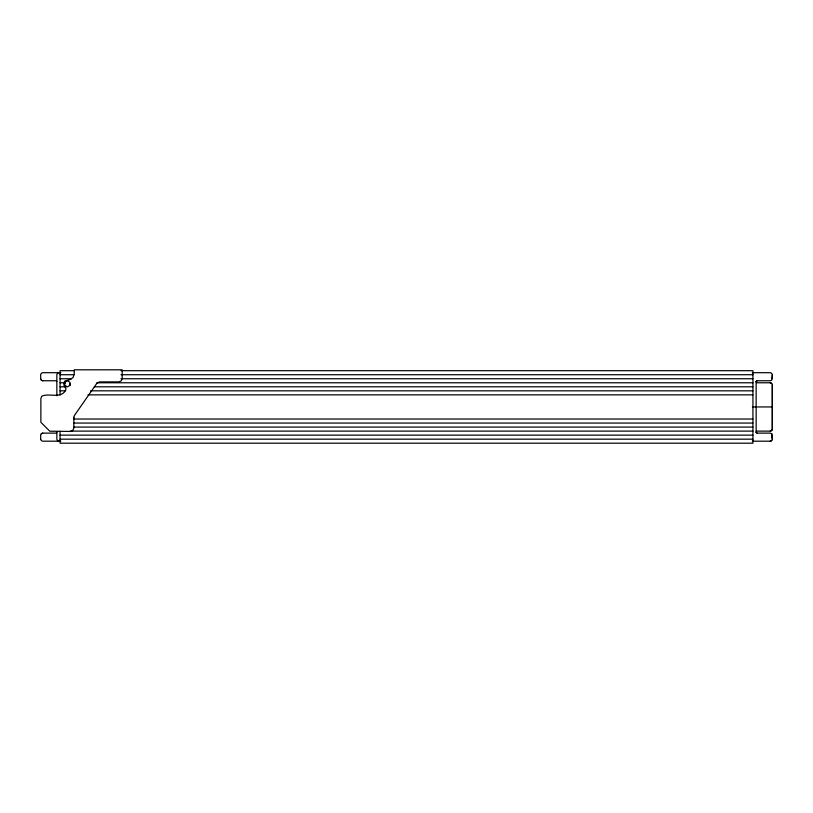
<?xml version="1.0" encoding="UTF-8"?>
<svg xmlns="http://www.w3.org/2000/svg" width="813" height="813" viewBox="0 0 813 813"><rect width="100%" height="100%" fill="white"/><g stroke="black" fill="none" stroke-linecap="round" stroke-linejoin="round"><path stroke-width="1.22" d="M64.755 383.827L64.755 382.313L67.367 380.799L69.989 382.313L69.989 385.342L67.367 386.846L64.755 385.342L64.755 382.313M69.989 385.342L69.989 383.827M752.299 441.185L770.338 441.185L771.761 440.595L772.35 439.172L771.761 433.715L770.277 433.126L756.954 433.126L756.151 432.323L756.151 381.561L756.954 380.758L770.338 380.758L771.761 380.169L772.35 374.722L771.7 373.289L770.277 372.7L752.299 372.7M56.849 432.323L56.046 433.126L42.662 433.126L41.26 433.736L40.65 435.138L40.711 439.172M756.151 431.916L756.954 431.114L770.338 431.114L771.761 430.524L772.35 429.101L772.35 384.793L771.7 383.36L770.338 382.771L756.954 382.771L756.151 381.968M756.151 381.561L757.157 380.758M41.321 433.736L42.723 433.126M58.861 372.7L57.459 373.309L56.849 374.722L56.849 395.789M770.277 431.114L771.7 430.524L772.289 429.101L772.289 384.793M770.277 441.185L771.7 440.595M74.034 370.687L60.071 370.687L60.071 395.057M120.985 370.687L752.929 370.687L752.929 443.197L60.071 443.197L60.071 431.317M60.833 372.7L42.662 372.7L41.26 373.309L40.65 374.722L40.711 378.746M60.071 374.722L74.034 374.722M120.985 374.722L752.929 374.722M60.071 378.746L71.493 378.746M120.985 378.746L752.929 378.746M40.65 378.746L41.321 380.149L42.662 380.758L56.046 380.758L56.849 381.561M60.071 382.771L65.152 382.771M96.869 382.771L752.929 382.771M60.071 386.805L66.412 386.805M94.338 386.805L752.929 386.805M60.071 390.829L65.152 390.829M90.528 390.829L752.929 390.829M87.987 394.854L752.929 394.854M752.442 406.947L756.151 406.947M757.36 406.947L772.35 406.947M74.034 419.03L752.929 419.03M74.034 423.055L752.929 423.055M74.034 427.089L752.929 427.089M70.223 431.114L752.929 431.114M60.071 435.138L752.929 435.138M60.071 439.172L752.929 439.172M60.833 441.185L42.662 441.185L41.26 440.575L40.65 439.172M770.277 382.771L771.7 383.36M41.321 380.149L42.723 380.758M58.861 441.185L57.459 440.575L56.849 439.172L56.849 431.733M756.151 432.323L757.157 433.126M771.7 433.715L772.289 439.172M772.289 374.722L772.289 378.746M73.841 417.323L73.841 428.207L72.509 430.819L70.619 431.439L49.766 431.195L40.874 422.272L40.874 398.4L41.839 396.155C49.359 392.73 60.528 399.153 65.711 390.281L65.914 388.604L63.993 385.321L63.851 382.953L65.05 380.911L70.06 379.6L73.038 377.557L74.237 374.153L74.237 369.803L122.174 369.803L122.174 378.665L121.208 380.911L118.952 381.886L99.511 381.886L96.869 383.269L74.42 415.484L73.841 417.323"/></g></svg>
